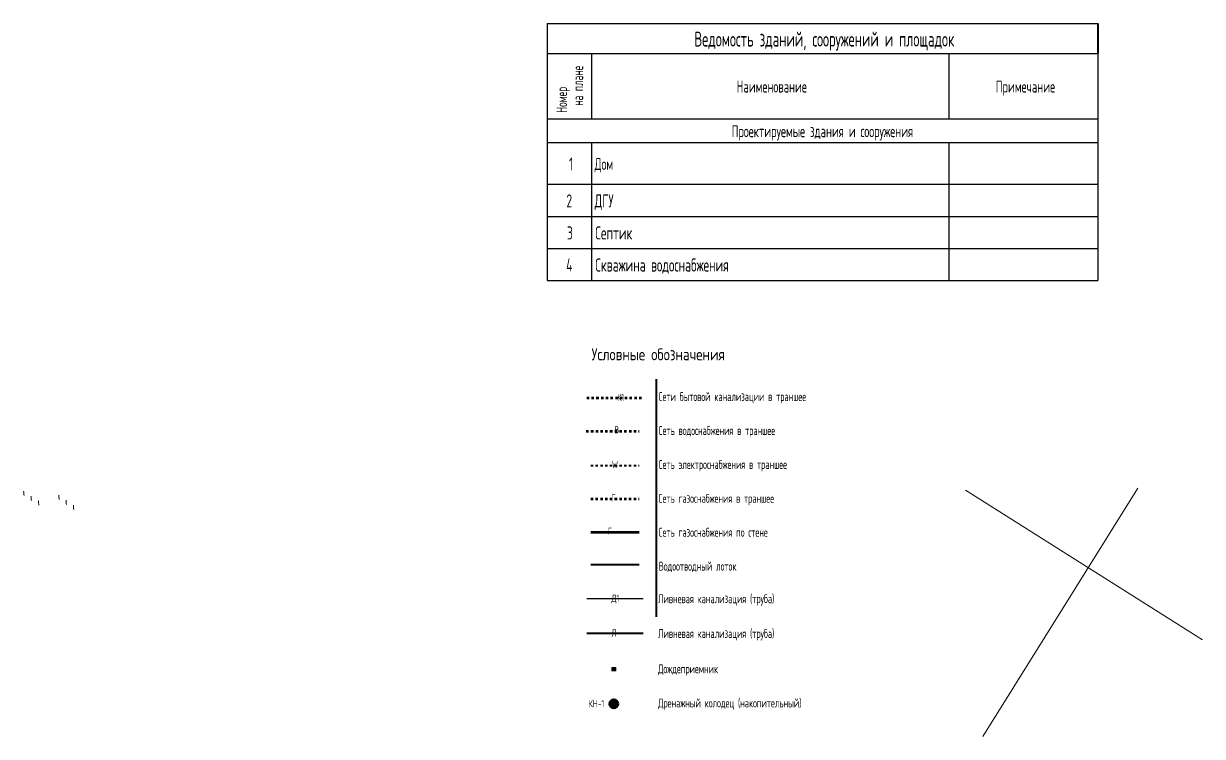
# Model space of a CAD drawing. Header units: millimetres. Extents: x -38151500 to -28914887, y -20564105 to -20349562.
# Drawn here: x -33064455 to -32866261, y -20544664 to -20424886 of the extents above; entities that cross this region are included whole.
import ezdxf

# ---------------------------------------------------------------- set-up
doc = ezdxf.new("R2010")
doc.units = ezdxf.units.MM
doc.header["$MEASUREMENT"] = 0
doc.linetypes.add('NCAD_ISO03W100', pattern=[800, 400, -400])
for name, color, linetype, lineweight in [('ГП_лоток_Ном._пера__4', 5, 'Continuous', 40), ('ГП_Сети канализации К2 ливневка_Ном._пера__180', 180, 'Continuous', 13), ('ГП_Сети канализации К2 ливневка_Ном._пера__30', 30, 'Continuous', 30), ('ГП_Сети канализации К2 ливневка_Ном._пера__4', 5, 'Continuous', 40), ('ГП_Сети_Г_ газопровод_Ном._пера__6', 6, 'Continuous', 60), ('ГП_Таблицы_Ном._пера__7', 7, 'Continuous', 25), ('ГТ-сети_НВК_Ном._пера__14', 14, 'Continuous', 60), ('ГТ-сети_НВК_Ном._пера__160', 5, 'Continuous', 60), ('ГТ-сети_Электрика_Ном._пера__1', 1, 'Continuous', 40), ('ГТ5-Таблицы_Ном._пера__13', 255, 'Continuous', 40), ('ГТ5-Таблицы_Ном._пера__7', 7, 'Continuous', 25), ('ГТ5-Текст_Ном._пера__7', 7, 'Continuous', 25), ('Новый_ГП_озеленение_кустарники_Ном._пера__94', 94, 'Continuous', 5), ('Новый_ГП_Оси_Ном._пера__152', 152, 'Continuous', 18), ('Новый_ГП_Сети канализации К2 ливневка_Ном._пера__170', 5, 'Continuous', 50), ('Новый_ГП_Таблицы_Ном._пера__13', 255, 'Continuous', 40), ('Новый_ГП_Таблицы_Ном._пера__7', 7, 'Continuous', 25)]:
    doc.layers.add(name, color=color, linetype=linetype, lineweight=lineweight)
doc.styles.add('РЎР“Р•РќР•Р\xa0РР\xa0_РЎРўРР›Р¬_6', font='', dxfattribs={"width": 0.8})
doc.styles.add('РЎР“Р•РќР•Р\xa0РР\xa0_РЎРўРР›Р¬_7', font='')
doc.styles.add('РЎР“Р•РќР•Р\xa0РР\xa0_РЎРўРР›Р¬_9', font='', dxfattribs={"width": 0.78})
doc.styles.get('РЎР“Р•РќР•Р\xa0РР\xa0_РЎРўРР›Р¬_6').set_extended_font_data('GOST_type_A')
doc.styles.get('РЎР“Р•РќР•Р\xa0РР\xa0_РЎРўРР›Р¬_7').set_extended_font_data('GOST_type_A')
doc.styles.get('РЎР“Р•РќР•Р\xa0РР\xa0_РЎРўРР›Р¬_9').set_extended_font_data('GOST_type_A')
doc.linetypes.add('Aquastok', pattern='A,0,[6,РіРµРЅРїРїР»Р°РЅ 2025_06_18 dima РІР°СЂРёР°РЅС‚ 21.Shx,S=7.857143,R=0,X=0,Y=-6.93889e-18],-990,0', length=990)

msp = doc.modelspace()

# ---------------------------------------------------------------- hatches: boundary and pattern name
at = {"layer": 'ГП_Сети канализации К2 ливневка_Ном._пера__4', "linetype": 'Continuous', "lineweight": 40}
for color, points in [(151, [(-32965542.04, -20533638.31), (-32965542.04, -20533063.31), (-32964869.33, -20533063.31), (-32964869.33, -20533638.31)]), (174, [(-32964474.46, -20539189.94, 1), (-32965936.91, -20539189.94, 1)])]:
    msp.add_hatch(color=color, dxfattribs=at).paths.add_polyline_path(points)

# ---------------------------------------------------------------- linework, layer by layer
at = {"layer": 'ГП_лоток_Ном._пера__4', "color": 5, "linetype": 'Aquastok', "lineweight": 40}
msp.add_line((-32969080.86, -20515803.37), (-32960980.54, -20515803.37), dxfattribs=at)
at = {"layer": 'ГП_Сети канализации К2 ливневка_Ном._пера__180', "color": 180, "linetype": 'Continuous', "lineweight": 13}
msp.add_lwpolyline([(-32965542.04, -20533063.31), (-32964869.33, -20533638.34), (-32965542.17, -20533638.31), (-32964869.33, -20533063.31), (-32965542.04, -20533063.31), (-32964869.33, -20533063.31), (-32964869.33, -20533638.34), (-32965542.17, -20533638.31)], close=True, dxfattribs=at)
at = {"layer": 'ГП_Сети канализации К2 ливневка_Ном._пера__180', "color": 180, "linetype": 'Continuous', "lineweight": 13, "flags": 128}
msp.add_lwpolyline([(-32965542.04, -20533638.31), (-32965542.04, -20533063.31), (-32964869.33, -20533063.31), (-32964869.33, -20533638.31)], close=True, dxfattribs=at)
at = {"layer": 'ГП_Сети канализации К2 ливневка_Ном._пера__30', "color": 30, "linetype": 'Continuous', "lineweight": 30}
msp.add_line((-32969764.07, -20521503.38), (-32960294.8, -20521503.38), dxfattribs=at)
at = {"layer": 'ГП_Сети канализации К2 ливневка_Ном._пера__4', "color": 5, "linetype": 'Continuous', "lineweight": 40}
msp.add_line((-32969764.07, -20527342.49), (-32960294.8, -20527342.49), dxfattribs=at)
at = {"layer": 'ГП_Сети канализации К2 ливневка_Ном._пера__4', "color": 5, "linetype": 'Continuous', "lineweight": 40, "flags": 128}
msp.add_lwpolyline([(-32964474.46, -20539189.94, 1), (-32965936.91, -20539189.94, 1)], format="xyb", close=True, dxfattribs=at)
at = {"layer": 'ГП_Сети_Г_ газопровод_Ном._пера__6', "color": 6, "linetype": 'NCAD_ISO03W100', "lineweight": 60}
msp.add_line((-32969080.86, -20504750.7), (-32960980.54, -20504750.7), dxfattribs=at)
at = {"layer": 'ГП_Сети_Г_ газопровод_Ном._пера__6', "color": 6, "linetype": 'Continuous', "lineweight": 60}
msp.add_line((-32969080.86, -20510335.42), (-32960980.54, -20510335.42), dxfattribs=at)
at = {"layer": 'ГП_Таблицы_Ном._пера__7', "color": 7, "linetype": 'Continuous', "lineweight": 25}
for p, q in [((-32976452.93, -20424886.08), (-32883852.93, -20424886.08)), ((-32883852.93, -20424886.08), (-32883852.93, -20429886.08))]:
    msp.add_line(p, q, dxfattribs=at)
at = {"layer": 'ГТ-сети_НВК_Ном._пера__14', "color": 14, "linetype": 'NCAD_ISO03W100', "lineweight": 60}
msp.add_line((-32969764.07, -20487753.57), (-32960294.8, -20487753.57), dxfattribs=at)
at = {"layer": 'ГТ-сети_НВК_Ном._пера__160', "color": 5, "linetype": 'NCAD_ISO03W100', "lineweight": 60}
msp.add_line((-32969863.4, -20493350.34), (-32960980.54, -20493350.34), dxfattribs=at)
at = {"layer": 'ГТ-сети_Электрика_Ном._пера__1', "color": 1, "linetype": 'NCAD_ISO03W100', "lineweight": 40}
msp.add_line((-32969080.86, -20499136.4), (-32960980.54, -20499136.4), dxfattribs=at)
at = {"layer": 'ГТ5-Таблицы_Ном._пера__13', "color": 255, "linetype": 'Continuous', "lineweight": 40}
msp.add_line((-32958087.61, -20484647.38), (-32958087.61, -20524547.38), dxfattribs=at)
at = {"layer": 'Новый_ГП_озеленение_кустарники_Ном._пера__94', "color": 94, "linetype": 'Continuous', "lineweight": 5}
for centre, start, end in [((-32803573.73, -20474730.64), 186.2828685, 186.4410488), ((-32802334.2, -20475575.36), 186.2828685, 186.4410488), ((-32801079.05, -20476359.19), 186.2828685, 186.4410488), ((-32796938.28, -20482882.55), 184.63958, 184.7977603), ((-32795723.48, -20483762.48), 184.63958, 184.7977603), ((-32794491.33, -20484581.97), 184.63958, 184.7977603)]:
    msp.add_arc(centre, 262457.79, start, end, dxfattribs=at)
at = {"layer": 'Новый_ГП_Оси_Ном._пера__152', "color": 152, "linetype": 'Continuous', "lineweight": 18}
for p, q in [((-32903161.18, -20544663.75), (-32877109.41, -20502972.2)), ((-32906076.1, -20503258.67), (-32866261.25, -20528437.92))]:
    msp.add_line(p, q, dxfattribs=at)
at = {"layer": 'Новый_ГП_Сети канализации К2 ливневка_Ном._пера__170', "color": 5, "linetype": 'Continuous', "lineweight": 50}
msp.add_circle((-32965205.68, -20539189.94), 731.23, dxfattribs=at)
at = {"layer": 'Новый_ГП_Таблицы_Ном._пера__13', "color": 255, "linetype": 'Continuous', "lineweight": 40}
msp.add_line((-32883852.93, -20424886.08), (-32883852.93, -20429886.08), dxfattribs=at)
at = {"layer": 'Новый_ГП_Таблицы_Ном._пера__7', "color": 7, "linetype": 'Continuous', "lineweight": 25}
for p, q in [((-32976452.93, -20424886.08), (-32976452.93, -20429886.08)), ((-32976452.93, -20429886.08), (-32976452.93, -20468050.08)), ((-32976452.93, -20429886.08), (-32883852.93, -20429886.08)), ((-32968952.93, -20429886.08), (-32968952.93, -20440886.08)), ((-32908902.93, -20429886.08), (-32908902.93, -20440886.08)), ((-32883852.93, -20429886.08), (-32883852.93, -20468050.08)), ((-32976452.93, -20440886.08), (-32883852.93, -20440886.08)), ((-32976452.93, -20444886.08), (-32883852.93, -20444886.08)), ((-32968952.93, -20444886.08), (-32968952.93, -20468050.08)), ((-32908902.93, -20444886.08), (-32908902.93, -20468050.08)), ((-32976452.93, -20451886.08), (-32883852.93, -20451886.08)), ((-32976452.93, -20457274.08), (-32883852.93, -20457274.08)), ((-32976452.93, -20462662.08), (-32883852.93, -20462662.08)), ((-32976452.93, -20468050.08), (-32883852.93, -20468050.08))]:
    msp.add_line(p, q, dxfattribs=at)

# ---------------------------------------------------------------- texts
at = {"layer": 'ГТ5-Таблицы_Ном._пера__7', "color": 7, "linetype": 'Continuous', "lineweight": 25, "char_height": 1500, "attachment_point": 1, "style": 'РЎР“Р•РќР•Р\xa0РР\xa0_РЎРўРР›Р¬_6'}
for s, insert in [('\\A1;{\\pql;\\fGOST_type_A|b0|i0|c0|p0;\\W0.800000;Сети бытовой канализации в траншее}', (-32957703.61, -20486813.62)), ('\\A1;{\\pql;\\fGOST_type_A|b0|i0|c0|p0;\\W0.800000;Сеть водоснабжения в траншее}', (-32957703.61, -20492513.62)), ('\\A1;{\\pql;\\fGOST_type_A|b0|i0|c0|p0;\\W0.800000;Сеть электроснабжения в траншее}', (-32957703.61, -20498213.62)), ('\\A1;{\\pql;\\fGOST_type_A|b0|i0|c0|p0;\\W0.800000;Сеть газоснабжения в траншее}', (-32957703.61, -20503913.62)), ('\\A1;{\\pql;\\fGOST_type_A|b0|i0|c0|p0;\\W0.800000;Сеть газоснабжения по стене}', (-32957703.61, -20509613.62)), ('\\A1;{\\pql;\\fGOST_type_A|b0|i0|c0|p0;\\W0.800000;Водоотводный лоток}', (-32957665.21, -20515313.62)), ('\\A1;{\\pql;\\fGOST_type_A|b0|i0|c0|p0;\\W0.800000;Ливневая канализация (труба)}', (-32957773.21, -20520776.49)), ('\\A1;{\\pql;\\fGOST_type_A|b0|i0|c0|p0;\\W0.800000;Ливневая канализация (труба)}', (-32957773.21, -20526615.6)), ('\\A1;{\\pql;\\fGOST_type_A|b0|i0|c0|p0;\\W0.800000;Дождеприемник}', (-32957773.21, -20532552.73)), ('\\A1;{\\pql;\\fGOST_type_A|b0|i0|c0|p0;\\W0.800000;Дренажный колодец\\fGOST_type_A|b0|i0|c0|p0;\\W0.800000; (накопительный) }', (-32957773.21, -20538296.47))]:
    msp.add_mtext(s, dxfattribs=dict(at, insert=insert))
at = {"layer": 'ГТ5-Текст_Ном._пера__7', "color": 7, "linetype": 'Continuous', "lineweight": 25, "insert": (-32968952.93, -20479468.12), "char_height": 2000, "attachment_point": 1, "style": 'РЎР“Р•РќР•Р\xa0РР\xa0_РЎРўРР›Р¬_7'}
msp.add_mtext('\\A1;{\\pql;\\fGOST_type_A|b0|i0|c0|p0;\\W1.000000;Условные обозначения}', dxfattribs=at)
at = {"layer": 'ГТ5-Текст_Ном._пера__7', "color": 7, "linetype": 'Continuous', "lineweight": 25, "char_height": 1200, "attachment_point": 1, "rotation": 0.09163, "style": 'РЎР“Р•РќР•Р\xa0РР\xa0_РЎРўРР›Р¬_6'}
for s, insert in [('\\A1;{\\pql;\\fGOST_type_A|b0|i0|c0|p0;\\W0.800000;К1}', (-32964652.15, -20487100.34)), ('\\A1;{\\pql;\\fGOST_type_A|b0|i0|c0|p0;\\W0.800000;В}', (-32965119.12, -20492541.89)), ('\\A1;{\\pql;\\fGOST_type_A|b0|i0|c0|p0;\\W0.800000;W}', (-32965548.29, -20498388.66)), ('\\A1;{\\pql;\\fGOST_type_A|b0|i0|c0|p0;\\W0.800000;Г}', (-32965652.11, -20504002.96)), ('\\A1;{\\pql;\\fGOST_type_A|b0|i0|c0|p0;\\W0.800000;Г}', (-32966211.99, -20509587.68)), ('\\A1;{\\pql;\\fGOST_type_A|b0|i0|c0|p0;\\W0.800000;Д1}', (-32965614.32, -20520850.14)), ('\\A1;{\\pql;\\fGOST_type_A|b0|i0|c0|p0;\\W0.800000;Л}', (-32965614.32, -20526689.26)), ('\\A1;{\\pql;\\fGOST_type_A|b0|i0|c0|p0;\\W0.800000;КН-1}', (-32969469.34, -20538555.65))]:
    msp.add_mtext(s, dxfattribs=dict(at, insert=insert))
at = {"layer": 'Новый_ГП_Таблицы_Ном._пера__7', "color": 7, "linetype": 'Continuous', "lineweight": 25, "attachment_point": 1}
for s, insert, char_height, style in [('\\A1;{\\pql;\\fGOST_type_A|b0|i0|c0|p0;\\W0.780000;Ведомость зданий, сооружений и площадок}', (-32951672.16, -20426246.47), 2500, 'РЎР“Р•РќР•Р\xa0РР\xa0_РЎРўРР›Р¬_9'), ('\\A1;{\\pql;\\fGOST_type_A|b0|i0|c0|p0;\\W0.800000;Наименование}', (-32944577.3, -20434474.4), 2000, 'РЎР“Р•РќР•Р\xa0РР\xa0_РЎРўРР›Р¬_6'), ('\\A1;{\\pql;\\fGOST_type_A|b0|i0|c0|p0;\\W0.800000;Примечание}', (-32901003.53, -20434474.4), 2000, 'РЎР“Р•РќР•Р\xa0РР\xa0_РЎРўРР›Р¬_6'), ('\\A1;{\\pql;\\fGOST_type_A|b0|i0|c0|p0;\\W0.800000;Проектируемые здания и сооружения}', (-32945407.1, -20441974.4), 2000, 'РЎР“Р•РќР•Р\xa0РР\xa0_РЎРўРР›Р¬_6'), ('\\A1;{\\pql;\\fGOST_type_A|b0|i0|c0|p0;\\W0.800000;1}', (-32972749.7, -20447383.23), 2200, 'РЎР“Р•РќР•Р\xa0РР\xa0_РЎРўРР›Р¬_6'), ('\\A1;{\\pql;\\fGOST_type_A|b0|i0|c0|p0;\\W0.800000;Дом}', (-32968452.93, -20447474.4), 2000, 'РЎР“Р•РќР•Р\xa0РР\xa0_РЎРўРР›Р¬_6'), ('\\A1;{\\pql;\\fGOST_type_A|b0|i0|c0|p0;\\W0.800000;2}', (-32973196.49, -20453577.23), 2200, 'РЎР“Р•РќР•Р\xa0РР\xa0_РЎРўРР›Р¬_6'), ('\\A1;{\\pql;\\fGOST_type_A|b0|i0|c0|p0;\\W0.800000;ДГУ}', (-32968452.93, -20453577.23), 2200, 'РЎР“Р•РќР•Р\xa0РР\xa0_РЎРўРР›Р¬_6'), ('\\A1;{\\pql;\\fGOST_type_A|b0|i0|c0|p0;\\W0.800000;3}', (-32973101.95, -20458965.23), 2200, 'РЎР“Р•РќР•Р\xa0РР\xa0_РЎРўРР›Р¬_6'), ('\\A1;{\\pql;\\fGOST_type_A|b0|i0|c0|p0;\\W0.800000;Септик}', (-32968329.73, -20458965.23), 2200, 'РЎР“Р•РќР•Р\xa0РР\xa0_РЎРўРР›Р¬_6'), ('\\A1;{\\pql;\\fGOST_type_A|b0|i0|c0|p0;\\W0.800000;4}', (-32973236.97, -20464353.22), 2200, 'РЎР“Р•РќР•Р\xa0РР\xa0_РЎРўРР›Р¬_6'), ('\\A1;{\\pql;\\fGOST_type_A|b0|i0|c0|p0;\\W0.800000;Скважина водоснабжения}', (-32968329.73, -20464353.22), 2200, 'РЎР“Р•РќР•Р\xa0РР\xa0_РЎРўРР›Р¬_6')]:
    msp.add_mtext(s, dxfattribs=dict(at, insert=insert, char_height=char_height, style=style))
at = {"layer": 'Новый_ГП_Таблицы_Ном._пера__7', "color": 7, "linetype": 'Continuous', "lineweight": 25, "char_height": 1800, "attachment_point": 1, "rotation": 90, "style": 'РЎР“Р•РќР•Р\xa0РР\xa0_РЎРўРР›Р¬_6'}
for s, insert in [('\\A1;{\\pql;\\fGOST_type_A|b0|i0|c0|p0;\\W0.800000;на плане}', (-32972173.45, -20438697.88)), ('\\A1;{\\pql;\\fGOST_type_A|b0|i0|c0|p0;\\W0.800000;Номер}', (-32974873.45, -20439904.8))]:
    msp.add_mtext(s, dxfattribs=dict(at, insert=insert))

doc.saveas('drawing.dxf')
